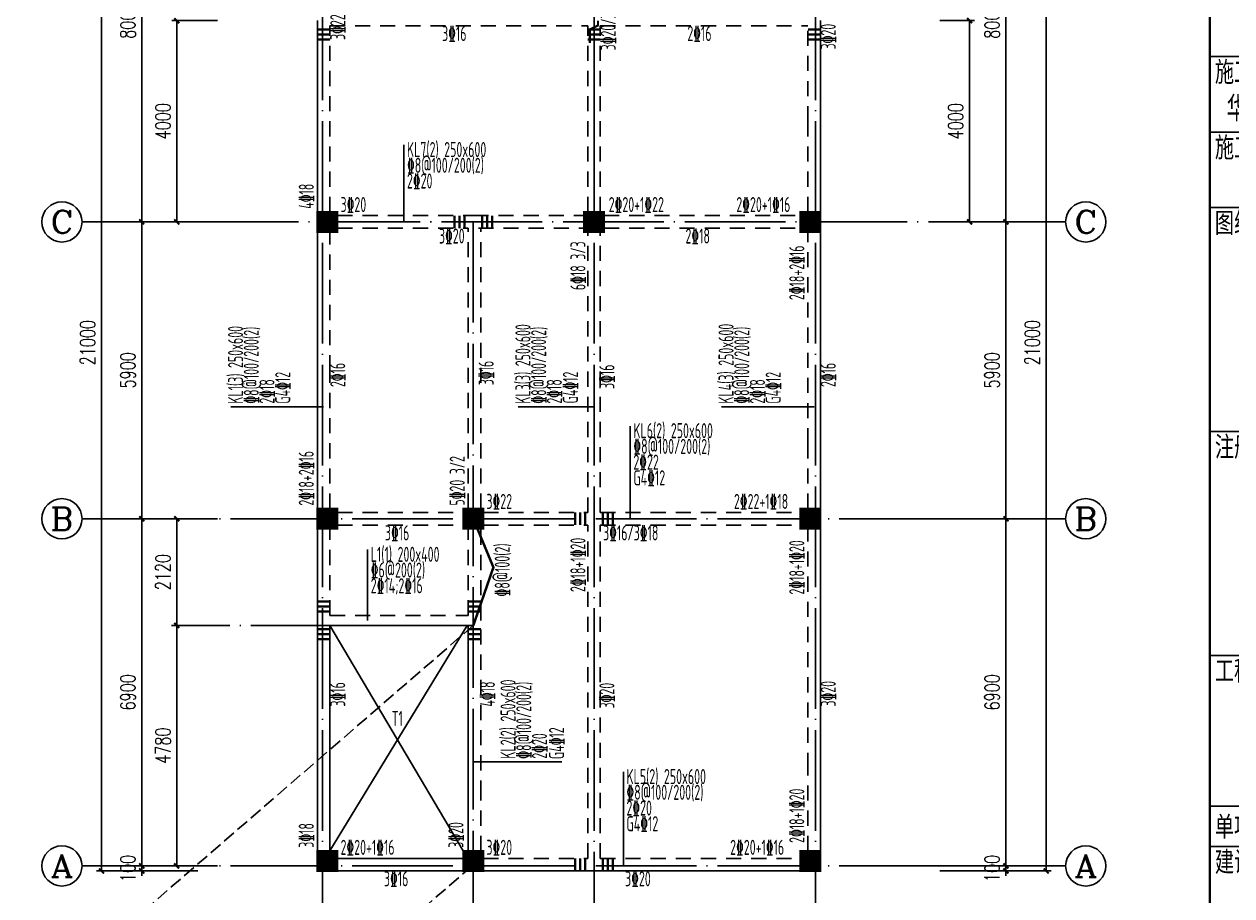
# Model space of a CAD drawing. Extents: x 5827 to 252697, y -546879 to 4066219.
# Drawn here: x 74395 to 98401, y -368671 to -351347 of the extents above; entities that cross this region are included whole.
import ezdxf
from ezdxf.enums import TextEntityAlignment as Align

# ---------------------------------------------------------------- set-up
doc = ezdxf.new("R2010")
doc.units = 0
doc.header["$MEASUREMENT"] = 0
for name, pattern in [('3', [500, 300, -200]), ('DASH', [0.35, 0.25, -0.1]), ('DOTE', [2.42, 2, -0.2, 0.02, -0.2])]:
    doc.linetypes.add(name, pattern=pattern)
for name, color, linetype in [('AXIS', 3, 'Continuous'), ('AXIS_TEXT', 7, 'Continuous'), ('DOTE', 1, 'DOTE'), ('FRAME', 3, 'Continuous'), ('PUB_TEXT', 7, 'Continuous'), ('S_BEAM', 4, 'Continuous'), ('S_BEAMDASH', 134, '3'), ('S_BEAMDIMLOCAL', 7, 'Continuous'), ('S_BEAMDIMLOCALVER', 7, 'Continuous'), ('S_BEAMDIMMASS', 2, 'Continuous'), ('S_BEAMDIMMASSVER', 2, 'Continuous'), ('S_CL', 2, 'Continuous'), ('S_SUBBEAMHOOP', 1, 'Continuous'), ('填充', 8, 'Continuous'), ('审核修改', 6, 'Continuous'), ('零厚板', 7, 'Continuous')]:
    doc.layers.add(name, color=color, linetype=linetype)
doc.styles.add('_HZTXT', font='TXT', dxfattribs={"width": 0.8, "bigfont": 'HZTXT'})
doc.styles.add('_TCH_AXIS', font='COMPLEX', dxfattribs={"bigfont": 'GBCBIG'})
doc.styles.add('_TCH_DIM_T3', font='SIMPLEX', dxfattribs={"width": 0.705882, "bigfont": 'GBCBIG'})
doc.styles.add('COMPLEX', font='COMPLEX')
doc.styles.add('FRAME', font='simhei.ttf', dxfattribs={"width": 0.7})
doc.styles.get("Standard").update_dxf_attribs({"font": 'tssdeng.shx', "width": 0.6, "bigfont": 'a.shx'})
doc.dimstyles.new('_TCH_ARCH&&100', dxfattribs={"dimtxt": 297.5, "dimasz": 100, "dimexe": 100, "dimexo": 0, "dimgap": 126.25, "dimtad": 1, "dimdec": 0, "dimzin": 0, "dimdsep": 46, "dimtxsty": '_TCH_DIM_T3', "dimblk": 'ARCHTICK', "dimcen": 0.09, "dimclrt": 7, "dimazin": 2, "dimtfac": 1, "dimtdec": 0, "dimtix": 1, "dimtmove": 2, "dimatfit": 3, "dimfxl": 0, "dimtolj": 1, "dimtzin": 0, "dimarcsym": 0})

# ---------------------------------------------------------------- blocks, each defined once
blk = doc.blocks.new('_ArchTick')
at = {"color": 0, "linetype": 'ByBlock', "const_width": 0.4}
blk.add_lwpolyline([(-0.5, -0.5), (0.5, 0.5)], dxfattribs=at)
blk = doc.blocks.new('*D331')
at = {"layer": 'AXIS', "color": 0, "lineweight": -2, "transparency": 16777216}
for p, q in [((93911, -368077), (93911, -367977)), ((92597, -368077), (94011, -368077)), ((92597, -368177), (94011, -368177)), ((93911, -368177), (93911, -368077)), ((93911, -368177), (93911, -368277))]:
    blk.add_line(p, q, dxfattribs=at)
at = {"layer": 'Defpoints', "color": 0, "transparency": 16777216}
for p in [(92597, -368077), (92597, -368177), (93911, -368077)]:
    blk.add_point(p, dxfattribs=at)
at = {"layer": 'AXIS', "color": 0, "lineweight": -2, "transparency": 16777216, "xscale": 100, "yscale": 100, "zscale": 100}
for p, rotation in [((93911, -368077), 270), ((93911, -368177), 90)]:
    blk.add_blockref('_ArchTick', p, dxfattribs=dict(at, rotation=rotation))
at = {"layer": 'AXIS', "color": 7, "transparency": 16777216, "insert": (93636, -368127), "char_height": 297.5, "attachment_point": 5, "rotation": 90, "style": '_TCH_DIM_T3'}
blk.add_mtext('\\A1;100', dxfattribs=at)
blk = doc.blocks.new('*D332')
at = {"layer": 'AXIS', "color": 0, "lineweight": -2, "transparency": 16777216}
for p, q in [((92597, -361177), (94011, -361177)), ((93911, -368077), (93911, -361177)), ((92597, -368077), (94011, -368077))]:
    blk.add_line(p, q, dxfattribs=at)
at = {"layer": 'Defpoints', "color": 0, "transparency": 16777216}
for p in [(92597, -361177), (93911, -361177), (92597, -368077)]:
    blk.add_point(p, dxfattribs=at)
at = {"layer": 'AXIS', "color": 0, "lineweight": -2, "transparency": 16777216, "xscale": 100, "yscale": 100, "zscale": 100}
for p, rotation in [((93911, -361177), 90), ((93911, -368077), 270)]:
    blk.add_blockref('_ArchTick', p, dxfattribs=dict(at, rotation=rotation))
at = {"layer": 'AXIS', "color": 7, "transparency": 16777216, "insert": (93636, -364627), "char_height": 297.5, "attachment_point": 5, "rotation": 90, "style": '_TCH_DIM_T3'}
blk.add_mtext('\\A1;6900', dxfattribs=at)
blk = doc.blocks.new('*D333')
at = {"layer": 'AXIS', "color": 0, "lineweight": -2, "transparency": 16777216}
for p, q in [((92597, -355277), (94011, -355277)), ((93911, -361177), (93911, -355277)), ((92597, -361177), (94011, -361177))]:
    blk.add_line(p, q, dxfattribs=at)
at = {"layer": 'Defpoints', "color": 0, "transparency": 16777216}
for p in [(92597, -355277), (93911, -355277), (92597, -361177)]:
    blk.add_point(p, dxfattribs=at)
at = {"layer": 'AXIS', "color": 0, "lineweight": -2, "transparency": 16777216, "xscale": 100, "yscale": 100, "zscale": 100}
for p, rotation in [((93911, -355277), 90), ((93911, -361177), 270)]:
    blk.add_blockref('_ArchTick', p, dxfattribs=dict(at, rotation=rotation))
at = {"layer": 'AXIS', "color": 7, "transparency": 16777216, "insert": (93636, -358227), "char_height": 297.5, "attachment_point": 5, "rotation": 90, "style": '_TCH_DIM_T3'}
blk.add_mtext('\\A1;5900', dxfattribs=at)
blk = doc.blocks.new('*D334')
at = {"layer": 'AXIS', "color": 0, "lineweight": -2, "transparency": 16777216}
for p, q in [((92597, -347277), (94011, -347277)), ((93911, -355277), (93911, -347277)), ((92597, -355277), (94011, -355277))]:
    blk.add_line(p, q, dxfattribs=at)
at = {"layer": 'Defpoints', "color": 0, "transparency": 16777216}
for p in [(92597, -347277), (93911, -347277), (92597, -355277)]:
    blk.add_point(p, dxfattribs=at)
at = {"layer": 'AXIS', "color": 0, "lineweight": -2, "transparency": 16777216, "xscale": 100, "yscale": 100, "zscale": 100}
for p, rotation in [((93911, -347277), 90), ((93911, -355277), 270)]:
    blk.add_blockref('_ArchTick', p, dxfattribs=dict(at, rotation=rotation))
at = {"layer": 'AXIS', "color": 7, "transparency": 16777216, "insert": (93636, -351277), "char_height": 297.5, "attachment_point": 5, "rotation": 90, "style": '_TCH_DIM_T3'}
blk.add_mtext('\\A1;8000', dxfattribs=at)
blk = doc.blocks.new('*D336')
at = {"layer": 'AXIS', "color": 0, "lineweight": -2, "transparency": 16777216}
for p, q in [((92597, -347177), (94811, -347177)), ((94711, -368177), (94711, -347177)), ((92597, -368177), (94811, -368177))]:
    blk.add_line(p, q, dxfattribs=at)
at = {"layer": 'Defpoints', "color": 0, "transparency": 16777216}
for p in [(92597, -347177), (94711, -347177), (92597, -368177)]:
    blk.add_point(p, dxfattribs=at)
at = {"layer": 'AXIS', "color": 0, "lineweight": -2, "transparency": 16777216, "xscale": 100, "yscale": 100, "zscale": 100}
for p, rotation in [((94711, -347177), 90), ((94711, -368177), 270)]:
    blk.add_blockref('_ArchTick', p, dxfattribs=dict(at, rotation=rotation))
at = {"layer": 'AXIS', "color": 7, "transparency": 16777216, "insert": (94436, -357677), "char_height": 297.5, "attachment_point": 5, "rotation": 90, "style": '_TCH_DIM_T3'}
blk.add_mtext('\\A1;21000', dxfattribs=at)
blk = doc.blocks.new('*D337')
at = {"layer": 'AXIS', "color": 0, "lineweight": -2, "transparency": 16777216}
for p, q in [((76732, -368077), (76732, -367977)), ((77849, -368077), (76632, -368077)), ((77849, -368177), (76632, -368177)), ((76732, -368177), (76732, -368077)), ((76732, -368177), (76732, -368277))]:
    blk.add_line(p, q, dxfattribs=at)
at = {"layer": 'Defpoints', "color": 0, "transparency": 16777216}
for p in [(76732, -368077), (77849, -368077), (77849, -368177)]:
    blk.add_point(p, dxfattribs=at)
at = {"layer": 'AXIS', "color": 0, "lineweight": -2, "transparency": 16777216, "xscale": 100, "yscale": 100, "zscale": 100}
for p, rotation in [((76732, -368077), 270), ((76732, -368177), 90)]:
    blk.add_blockref('_ArchTick', p, dxfattribs=dict(at, rotation=rotation))
at = {"layer": 'AXIS', "color": 7, "transparency": 16777216, "insert": (76457, -368127), "char_height": 297.5, "attachment_point": 5, "rotation": 90, "style": '_TCH_DIM_T3'}
blk.add_mtext('\\A1;100', dxfattribs=at)
blk = doc.blocks.new('*D338')
at = {"layer": 'AXIS', "color": 0, "lineweight": -2, "transparency": 16777216}
for p, q in [((77849, -361177), (76632, -361177)), ((76732, -368077), (76732, -361177)), ((77849, -368077), (76632, -368077))]:
    blk.add_line(p, q, dxfattribs=at)
at = {"layer": 'Defpoints', "color": 0, "transparency": 16777216}
for p in [(76732, -361177), (77849, -361177), (77849, -368077)]:
    blk.add_point(p, dxfattribs=at)
at = {"layer": 'AXIS', "color": 0, "lineweight": -2, "transparency": 16777216, "xscale": 100, "yscale": 100, "zscale": 100}
for p, rotation in [((76732, -361177), 90), ((76732, -368077), 270)]:
    blk.add_blockref('_ArchTick', p, dxfattribs=dict(at, rotation=rotation))
at = {"layer": 'AXIS', "color": 7, "transparency": 16777216, "insert": (76457, -364627), "char_height": 297.5, "attachment_point": 5, "rotation": 90, "style": '_TCH_DIM_T3'}
blk.add_mtext('\\A1;6900', dxfattribs=at)
blk = doc.blocks.new('*D339')
at = {"layer": 'AXIS', "color": 0, "lineweight": -2, "transparency": 16777216}
for p, q in [((77849, -355277), (76632, -355277)), ((76732, -361177), (76732, -355277)), ((77849, -361177), (76632, -361177))]:
    blk.add_line(p, q, dxfattribs=at)
at = {"layer": 'Defpoints', "color": 0, "transparency": 16777216}
for p in [(76732, -355277), (77849, -355277), (77849, -361177)]:
    blk.add_point(p, dxfattribs=at)
at = {"layer": 'AXIS', "color": 0, "lineweight": -2, "transparency": 16777216, "xscale": 100, "yscale": 100, "zscale": 100}
for p, rotation in [((76732, -355277), 90), ((76732, -361177), 270)]:
    blk.add_blockref('_ArchTick', p, dxfattribs=dict(at, rotation=rotation))
at = {"layer": 'AXIS', "color": 7, "transparency": 16777216, "insert": (76457, -358227), "char_height": 297.5, "attachment_point": 5, "rotation": 90, "style": '_TCH_DIM_T3'}
blk.add_mtext('\\A1;5900', dxfattribs=at)
blk = doc.blocks.new('*D340')
at = {"layer": 'AXIS', "color": 0, "lineweight": -2, "transparency": 16777216}
for p, q in [((77849, -347277), (76632, -347277)), ((76732, -355277), (76732, -347277)), ((77849, -355277), (76632, -355277))]:
    blk.add_line(p, q, dxfattribs=at)
at = {"layer": 'Defpoints', "color": 0, "transparency": 16777216}
for p in [(76732, -347277), (77849, -347277), (77849, -355277)]:
    blk.add_point(p, dxfattribs=at)
at = {"layer": 'AXIS', "color": 0, "lineweight": -2, "transparency": 16777216, "xscale": 100, "yscale": 100, "zscale": 100}
for p, rotation in [((76732, -347277), 90), ((76732, -355277), 270)]:
    blk.add_blockref('_ArchTick', p, dxfattribs=dict(at, rotation=rotation))
at = {"layer": 'AXIS', "color": 7, "transparency": 16777216, "insert": (76457, -351277), "char_height": 297.5, "attachment_point": 5, "rotation": 90, "style": '_TCH_DIM_T3'}
blk.add_mtext('\\A1;8000', dxfattribs=at)
blk = doc.blocks.new('*D342')
at = {"layer": 'AXIS', "color": 0, "lineweight": -2, "transparency": 16777216}
for p, q in [((77849, -347177), (75832, -347177)), ((75932, -368177), (75932, -347177)), ((77849, -368177), (75832, -368177))]:
    blk.add_line(p, q, dxfattribs=at)
at = {"layer": 'Defpoints', "color": 0, "transparency": 16777216}
for p in [(75932, -347177), (77849, -347177), (77849, -368177)]:
    blk.add_point(p, dxfattribs=at)
at = {"layer": 'AXIS', "color": 0, "lineweight": -2, "transparency": 16777216, "xscale": 100, "yscale": 100, "zscale": 100}
for p, rotation in [((75932, -347177), 90), ((75932, -368177), 270)]:
    blk.add_blockref('_ArchTick', p, dxfattribs=dict(at, rotation=rotation))
at = {"layer": 'AXIS', "color": 7, "transparency": 16777216, "insert": (75657, -357677), "char_height": 297.5, "attachment_point": 5, "rotation": 90, "style": '_TCH_DIM_T3'}
blk.add_mtext('\\A1;21000', dxfattribs=at)
blk = doc.blocks.new('_AXISO')
blk.add_circle((0, 0), 0.5)
at = {"layer": 'AXIS_TEXT', "style": 'COMPLEX', "width": 1.041667}
blk.add_attdef('A', text='', height=0.56, dxfattribs=at).set_placement((-0.25, -0.28), (0.25, -0.28), align=Align.FIT)
blk = doc.blocks.new('*D346')
at = {"layer": 'AXIS', "color": 0, "lineweight": -2, "transparency": 16777216}
for p, q in [((92597, -351277), (93288, -351277)), ((93188, -355277), (93188, -351277)), ((92597, -355277), (93288, -355277))]:
    blk.add_line(p, q, dxfattribs=at)
at = {"layer": 'Defpoints', "color": 0, "transparency": 16777216}
for p in [(92597, -351277), (93188, -351277), (92597, -355277)]:
    blk.add_point(p, dxfattribs=at)
at = {"layer": 'AXIS', "color": 0, "lineweight": -2, "transparency": 16777216, "xscale": 100, "yscale": 100, "zscale": 100}
for p, rotation in [((93188, -351277), 90), ((93188, -355277), 270)]:
    blk.add_blockref('_ArchTick', p, dxfattribs=dict(at, rotation=rotation))
at = {"layer": 'AXIS', "color": 7, "transparency": 16777216, "insert": (92913, -353277), "char_height": 297.5, "attachment_point": 5, "rotation": 90, "style": '_TCH_DIM_T3'}
blk.add_mtext('\\A1;4000', dxfattribs=at)
blk = doc.blocks.new('*D349')
at = {"layer": 'AXIS', "color": 0, "lineweight": -2, "transparency": 16777216}
for p, q in [((78238, -351277), (77328, -351277)), ((77428, -351277), (77428, -355277)), ((78238, -355277), (77328, -355277))]:
    blk.add_line(p, q, dxfattribs=at)
at = {"layer": 'Defpoints', "color": 0, "transparency": 16777216}
for p in [(78238, -351277), (77428, -355277), (78238, -355277)]:
    blk.add_point(p, dxfattribs=at)
at = {"layer": 'AXIS', "color": 0, "lineweight": -2, "transparency": 16777216, "xscale": 100, "yscale": 100, "zscale": 100}
for p, rotation in [((77428, -351277), 90), ((77428, -355277), 270)]:
    blk.add_blockref('_ArchTick', p, dxfattribs=dict(at, rotation=rotation))
at = {"layer": 'AXIS', "color": 7, "transparency": 16777216, "insert": (77153, -353277), "char_height": 297.5, "attachment_point": 5, "rotation": 90, "style": '_TCH_DIM_T3'}
blk.add_mtext('\\A1;4000', dxfattribs=at)
blk = doc.blocks.new('*D350')
at = {"layer": 'AXIS', "color": 0, "lineweight": -2, "transparency": 16777216}
for p, q in [((78238, -361177), (77328, -361177)), ((77428, -361177), (77428, -363297)), ((78238, -363297), (77328, -363297))]:
    blk.add_line(p, q, dxfattribs=at)
at = {"layer": 'Defpoints', "color": 0, "transparency": 16777216}
for p in [(78238, -361177), (77428, -363297), (78238, -363297)]:
    blk.add_point(p, dxfattribs=at)
at = {"layer": 'AXIS', "color": 0, "lineweight": -2, "transparency": 16777216, "xscale": 100, "yscale": 100, "zscale": 100}
for p, rotation in [((77428, -361177), 90), ((77428, -363297), 270)]:
    blk.add_blockref('_ArchTick', p, dxfattribs=dict(at, rotation=rotation))
at = {"layer": 'AXIS', "color": 7, "transparency": 16777216, "insert": (77153, -362237), "char_height": 297.5, "attachment_point": 5, "rotation": 90, "style": '_TCH_DIM_T3'}
blk.add_mtext('\\A1;2120', dxfattribs=at)
blk = doc.blocks.new('*D351')
at = {"layer": 'AXIS', "color": 0, "lineweight": -2, "transparency": 16777216}
for p, q in [((78237, -363297), (77327, -363297)), ((77427, -363297), (77427, -368077)), ((78237, -368077), (77327, -368077))]:
    blk.add_line(p, q, dxfattribs=at)
at = {"layer": 'Defpoints', "color": 0, "transparency": 16777216}
for p in [(78237, -363297), (77427, -368077), (78237, -368077)]:
    blk.add_point(p, dxfattribs=at)
at = {"layer": 'AXIS', "color": 0, "lineweight": -2, "transparency": 16777216, "xscale": 100, "yscale": 100, "zscale": 100}
for p, rotation in [((77427, -363297), 90), ((77427, -368077), 270)]:
    blk.add_blockref('_ArchTick', p, dxfattribs=dict(at, rotation=rotation))
at = {"layer": 'AXIS', "color": 7, "transparency": 16777216, "insert": (77153, -365687), "char_height": 297.5, "attachment_point": 5, "rotation": 90, "style": '_TCH_DIM_T3'}
blk.add_mtext('\\A1;4780', dxfattribs=at)
blk = doc.blocks.new('A$C2F0C53E4')
at = {"layer": 'FRAME'}
for p, q in [((58410, 30910), (51410, 30910)), ((58410, 29410), (51410, 29410)), ((58410, 27910), (51410, 27910)), ((58410, 23460), (51410, 23460)), ((58410, 19010), (51410, 19010)), ((58410, 16010), (51410, 16010)), ((58410, 15210), (51410, 15210))]:
    blk.add_line(p, q, dxfattribs=at)
blk.add_lwpolyline([(51410, 41010, 50, 50, 0), (51410, 1010, 50, 50, 0)], format="xyseb", dxfattribs=at)
at = {"layer": 'FRAME', "char_height": 400, "attachment_point": 1, "style": 'FRAME'}
for s, insert, width in [('施工图审查批准单位', (51510, 30810), 5412.54), ('施工图审查批准书证号', (51510, 29310), 6008.14), ('图纸专用章', (51510, 27810), 2928.14), ('注册师执业章', (51510, 23360), 3554.58), ('工程名称', (51510, 18910), 2368.14), ('单项工程', (51510, 15810), 2349.15), ('建设单位', (51510, 15110), 2375.25)]:
    blk.add_mtext(s, dxfattribs=dict(at, insert=insert, width=width))
at = {"layer": 'PUB_TEXT', "style": '_HZTXT', "width": 0.8}
blk.add_text('华侨大学建筑工程施工图审查事务所', height=500, dxfattribs=at).set_placement((51744, 29621))

msp = doc.modelspace()

# ---------------------------------------------------------------- hatches: boundary and pattern name
at = {"layer": 'S_CL'}
h = msp.add_hatch(dxfattribs=at)
h.set_pattern_fill('ANSI31', color=256)
h.set_pattern_definition([(45, (23764, 13915.50017), (-0.08838834765, 0.08838834765), [])])
h.paths.add_polyline_path([(80623.224, -355477.205), (80623.224, -355077.205), (80223.224, -355077.205), (80223.224, -355477.205)])
h = msp.add_hatch(dxfattribs=at)
h.set_pattern_fill('ANSI31', color=256)
h.set_pattern_definition([(45, (29064, 13915.50017), (-0.08838834765, 0.08838834765), [])])
h.paths.add_polyline_path([(85923.224, -355477.205), (85923.224, -355077.205), (85523.224, -355077.205), (85523.224, -355477.205)])
h = msp.add_hatch(dxfattribs=at)
h.set_pattern_fill('ANSI31', color=256)
h.set_pattern_definition([(45, (33364, 13915.50017), (-0.08838834765, 0.08838834765), [])])
h.paths.add_polyline_path([(90223.224, -355477.205), (90223.224, -355077.205), (89823.224, -355077.205), (89823.224, -355477.205)])
h = msp.add_hatch(dxfattribs=at)
h.set_pattern_fill('ANSI31', color=256)
h.set_pattern_definition([(45, (23764, 8015.50017), (-0.08838834765, 0.08838834765), [])])
h.paths.add_polyline_path([(80623.224, -361377.205), (80623.224, -360977.205), (80223.224, -360977.205), (80223.224, -361377.205)])
h = msp.add_hatch(dxfattribs=at)
h.set_pattern_fill('ANSI31', color=256)
h.set_pattern_definition([(45, (26664, 8015.50017), (-0.08838834765, 0.08838834765), [])])
h.paths.add_polyline_path([(83523.224, -361377.205), (83523.224, -360977.205), (83123.224, -360977.205), (83123.224, -361377.205)])
h = msp.add_hatch(dxfattribs=at)
h.set_pattern_fill('ANSI31', color=256)
h.set_pattern_definition([(45, (33364, 8015.50017), (-0.08838834765, 0.08838834765), [])])
h.paths.add_polyline_path([(90223.224, -361377.205), (90223.224, -360977.205), (89823.224, -360977.205), (89823.224, -361377.205)])
h = msp.add_hatch(dxfattribs=at)
h.set_pattern_fill('ANSI31', color=256)
h.set_pattern_definition([(45, (23764, 1215.50017), (-0.08838834765, 0.08838834765), [])])
h.paths.add_polyline_path([(80623.224, -368177.205), (80623.224, -367777.205), (80223.224, -367777.205), (80223.224, -368177.205)])
h = msp.add_hatch(dxfattribs=at)
h.set_pattern_fill('ANSI31', color=256)
h.set_pattern_definition([(45, (26664, 1215.50017), (-0.08838834765, 0.08838834765), [])])
h.paths.add_polyline_path([(83523.224, -368177.205), (83523.224, -367777.205), (83123.224, -367777.205), (83123.224, -368177.205)])
h = msp.add_hatch(dxfattribs=at)
h.set_pattern_fill('ANSI31', color=256)
h.set_pattern_definition([(45, (33364, 1215.50017), (-0.08838834765, 0.08838834765), [])])
h.paths.add_polyline_path([(90223.224, -368177.205), (90223.224, -367777.205), (89823.224, -367777.205), (89823.224, -368177.205)])

# ---------------------------------------------------------------- linework, layer by layer
at = {"layer": 'AXIS'}
for p, q in [((77848.965, -355277.204), (75545.758, -355277.204)), ((92597.482, -355277.204), (95097.689, -355277.204)), ((77848.965, -361177.204), (75545.758, -361177.204)), ((92597.482, -361177.204), (95097.689, -361177.204)), ((77848.965, -368077.204), (75545.758, -368077.204)), ((92597.482, -368077.204), (95097.689, -368077.204))]:
    msp.add_line(p, q, dxfattribs=at)
at = {"layer": 'DOTE', "linetype": 'DOTE', "ltscale": 1000}
for p, q in [((80323.224, -346016.12), (80323.224, -368860.788)), ((85723.224, -346016.12), (85723.224, -368860.788)), ((90123.224, -346016.12), (90123.224, -368860.788)), ((77848.965, -355277.204), (92597.482, -355277.204)), ((83323.224, -355277.204), (83323.224, -368964.5)), ((92597.482, -361177.204), (77848.965, -361177.204)), ((83323.224, -363297.205), (77848.965, -363297.205)), ((92597.482, -368077.204), (77848.965, -368077.204))]:
    msp.add_line(p, q, dxfattribs=at)
at = {"layer": 'DOTE', "linetype": 'DOTE'}
msp.add_line((85723.224, -346016.12), (85723.224, -355277.204), dxfattribs=at)
at = {"layer": 'DOTE', "color": 253, "linetype": 'DASH', "ltscale": 1000}
for p, q in [((83323.224, -363297.205), (74395, -371029.5)), ((83298.224, -368077.204), (74395, -375809.499))]:
    msp.add_line(p, q, dxfattribs=at)
at = {"layer": 'S_BEAM'}
for p, q in [((80223.224, -355077.205), (80223.224, -351277.204)), ((90223.224, -353277.204), (90223.224, -351277.204)), ((90223.224, -355077.205), (90223.224, -353277.204)), ((80223.224, -358227.205), (80223.224, -355477.205)), ((90223.224, -359677.205), (90223.224, -355477.205)), ((80223.224, -360977.205), (80223.224, -358227.205)), ((90223.224, -360977.205), (90223.224, -359677.205)), ((80223.224, -363197.205), (80223.224, -361377.205)), ((90223.224, -363127.205), (90223.224, -361377.205)), ((80223.224, -366677.205), (80223.224, -363197.205)), ((90223.224, -366127.205), (90223.224, -363127.205)), ((80473.224, -363297.205), (83198.224, -363297.205)), ((80473.224, -367777.205), (80473.224, -363297.205)), ((83223.224, -367777.205), (83223.224, -363297.205)), ((90223.224, -367777.205), (90223.224, -366127.205)), ((80223.224, -367777.205), (80223.224, -366677.205)), ((80623.224, -367927.205), (83123.224, -367927.205)), ((80623.224, -368177.205), (83123.224, -368177.205)), ((83523.224, -368177.205), (85723.224, -368177.205)), ((85723.224, -368177.205), (89823.224, -368177.205))]:
    msp.add_line(p, q, dxfattribs=at)
at = {"layer": 'S_BEAMDASH'}
for p, q in [((80473.224, -355077.205), (80473.224, -351377.204)), ((80473.224, -351377.204), (85598.224, -351377.204)), ((85598.224, -355077.205), (85598.224, -351377.204)), ((85848.224, -355077.205), (85848.224, -351377.204)), ((85848.224, -351377.204), (89973.224, -351377.204)), ((89973.224, -353277.204), (89973.224, -351377.204)), ((89973.224, -355077.205), (89973.224, -353277.204)), ((80623.224, -355152.205), (83323.224, -355152.205)), ((83323.224, -355152.205), (85523.224, -355152.205)), ((85923.224, -355152.205), (89823.224, -355152.205)), ((80473.224, -358227.205), (80473.224, -355477.205)), ((80623.224, -355402.205), (83223.224, -355402.205)), ((83223.224, -360977.205), (83223.224, -355402.205)), ((83423.224, -355402.205), (85523.224, -355402.205)), ((83473.224, -360977.205), (83473.224, -355402.205)), ((85598.224, -361052.205), (85598.224, -355477.205)), ((85848.224, -361052.205), (85848.224, -355477.205)), ((85923.224, -355402.205), (89823.224, -355402.205)), ((89973.224, -359677.205), (89973.224, -355477.205)), ((80473.224, -360977.205), (80473.224, -358227.205)), ((89973.224, -360977.205), (89973.224, -359677.205)), ((80623.224, -361052.205), (83123.224, -361052.205)), ((83523.224, -361052.205), (85598.224, -361052.205)), ((85848.224, -361052.205), (89823.224, -361052.205)), ((80473.224, -363097.205), (80473.224, -361377.205)), ((80623.224, -361302.205), (83123.224, -361302.205)), ((83223.224, -363097.205), (83223.224, -361377.205)), ((83473.224, -363197.205), (83473.224, -361377.205)), ((83523.224, -361302.205), (85598.224, -361302.205)), ((85598.224, -367927.205), (85598.224, -361302.205)), ((85848.224, -367927.205), (85848.224, -361302.205)), ((85848.224, -361302.205), (89823.224, -361302.205)), ((89973.224, -363127.205), (89973.224, -361377.205)), ((80473.224, -363097.205), (83223.224, -363097.205)), ((83473.224, -366677.205), (83473.224, -363197.205)), ((89973.224, -366127.205), (89973.224, -363127.205)), ((89973.224, -367777.205), (89973.224, -366127.205)), ((83473.224, -367777.205), (83473.224, -366677.205)), ((83523.224, -367927.205), (85598.224, -367927.205)), ((85848.224, -367927.205), (89823.224, -367927.205))]:
    msp.add_line(p, q, dxfattribs=at)
at = {"layer": 'S_BEAMDIMMASS'}
for p, q in [((81943.224, -355277.205), (81943.224, -353745.955)), ((86443.724, -361177.205), (86443.724, -359333.455)), ((81223.224, -363197.205), (81223.224, -361790.955)), ((86306.224, -368052.205), (86306.224, -366208.455))]:
    msp.add_line(p, q, dxfattribs=at)
at = {"layer": 'S_BEAMDIMMASSVER'}
for p, q in [((80348.224, -358951.205), (78504.474, -358951.205)), ((85723.224, -358951.205), (84216.974, -358951.205)), ((90098.224, -358951.205), (88254.474, -358951.205)), ((83323.224, -366007.205), (85085, -366007.205))]:
    msp.add_line(p, q, dxfattribs=at)
at = {"layer": 'S_CL', "const_width": 35}
for points in [[(80623.224, -355477.205), (80623.224, -355077.205), (80223.224, -355077.205), (80223.224, -355477.205)], [(85923.224, -355477.205), (85923.224, -355077.205), (85523.224, -355077.205), (85523.224, -355477.205)], [(90223.224, -355477.205), (90223.224, -355077.205), (89823.224, -355077.205), (89823.224, -355477.205)], [(80623.224, -361377.205), (80623.224, -360977.205), (80223.224, -360977.205), (80223.224, -361377.205)], [(83523.224, -361377.205), (83523.224, -360977.205), (83123.224, -360977.205), (83123.224, -361377.205)], [(90223.224, -361377.205), (90223.224, -360977.205), (89823.224, -360977.205), (89823.224, -361377.205)], [(80623.224, -368177.205), (80623.224, -367777.205), (80223.224, -367777.205), (80223.224, -368177.205)], [(83523.224, -368177.205), (83523.224, -367777.205), (83123.224, -367777.205), (83123.224, -368177.205)], [(90223.224, -368177.205), (90223.224, -367777.205), (89823.224, -367777.205), (89823.224, -368177.205)]]:
    msp.add_lwpolyline(points, close=True, dxfattribs=at)
at = {"layer": 'S_SUBBEAMHOOP', "const_width": 44.9}
for points in [[(80223.224, -351452.205), (80473.224, -351452.205)], [(85598.224, -351452.205), (85848.224, -351452.205)], [(89973.224, -351452.205), (90223.224, -351452.205)], [(80223.224, -351552.205), (80473.224, -351552.205)], [(80223.224, -351652.205), (80473.224, -351652.205)], [(85598.224, -351552.205), (85848.224, -351552.205)], [(85598.224, -351652.205), (85848.224, -351652.205)], [(89973.224, -351552.205), (90223.224, -351552.205)], [(89973.224, -351652.205), (90223.224, -351652.205)], [(82948.224, -355152.205), (82948.224, -355402.205)], [(83048.224, -355152.205), (83048.224, -355402.205)], [(83148.224, -355152.205), (83148.224, -355402.205)], [(83498.224, -355152.205), (83498.224, -355402.205)], [(83598.224, -355152.205), (83598.224, -355402.205)], [(83698.224, -355152.205), (83698.224, -355402.205)], [(85348.224, -361052.205), (85348.224, -361302.205)], [(85448.224, -361052.205), (85448.224, -361302.205)], [(85548.224, -361052.205), (85548.224, -361302.205)], [(85898.224, -361052.205), (85898.224, -361302.205)], [(85998.224, -361052.205), (85998.224, -361302.205)], [(86098.224, -361052.205), (86098.224, -361302.205)], [(80223.224, -362822.205), (80473.224, -362822.205)], [(80223.224, -362922.205), (80473.224, -362922.205)], [(83223.224, -362822.205), (83473.224, -362822.205)], [(83223.224, -362922.205), (83473.224, -362922.205)], [(80223.224, -363022.205), (80473.224, -363022.205)], [(83223.224, -363022.205), (83473.224, -363022.205)], [(80223.224, -363372.205), (80473.224, -363372.205)], [(80223.224, -363472.205), (80473.224, -363472.205)], [(83223.224, -363372.205), (83473.224, -363372.205)], [(83223.224, -363472.205), (83473.224, -363472.205)], [(80223.224, -363572.205), (80473.224, -363572.205)], [(83223.224, -363572.205), (83473.224, -363572.205)], [(85348.224, -367927.205), (85348.224, -368177.205)], [(85448.224, -367927.205), (85448.224, -368177.205)], [(85548.224, -367927.205), (85548.224, -368177.205)], [(85898.224, -367927.205), (85898.224, -368177.205)], [(85998.224, -367927.205), (85998.224, -368177.205)], [(86098.224, -367927.205), (86098.224, -368177.205)]]:
    msp.add_lwpolyline(points, dxfattribs=at)
at = {"layer": 'S_SUBBEAMHOOP', "color": 4, "const_width": 44.9}
msp.add_lwpolyline([(85640.5, -351718.908), (85640.5, -351452.203), (85802, -351372.908), (85802, -351277.204)], dxfattribs=at)
at = {"layer": '审核修改', "ltscale": 1000, "const_width": 50}
msp.add_lwpolyline([(83323.224, -361177.204), (83722.5, -362142), (83323.224, -363297.205)], dxfattribs=at)
at = {"layer": '零厚板'}
for p, q in [((80473.224, -363297.205), (83123.224, -367777.205)), ((83198.224, -363297.205), (80473.224, -367777.205))]:
    msp.add_line(p, q, dxfattribs=at)

# ---------------------------------------------------------------- block references
at = {"layer": 'AXIS'}
ref = msp.add_blockref('_AXISO', (75145.758, -355277.204), dxfattribs=dict(at, xscale=800, yscale=800, zscale=800))
ref.add_attrib('A', 'C', dxfattribs={"layer": 'AXIS_TEXT', "height": 452.548, "style": '_TCH_AXIS', "width": 1.4}).set_placement((74919.484, -355503.478), (75372.032, -355503.478), align=Align.FIT)
ref = msp.add_blockref('_AXISO', (95497.689, -355277.204), dxfattribs=dict(at, xscale=800, yscale=800, zscale=800))
ref.add_attrib('A', 'C', dxfattribs={"layer": 'AXIS_TEXT', "height": 452.548, "style": '_TCH_AXIS', "width": 1.4}).set_placement((95271.415, -355503.478), (95723.963, -355503.478), align=Align.FIT)
ref = msp.add_blockref('_AXISO', (75145.758, -361177.204), dxfattribs=dict(at, xscale=800, yscale=800, zscale=800))
ref.add_attrib('A', 'B', dxfattribs={"layer": 'AXIS_TEXT', "height": 452.548, "style": '_TCH_AXIS', "width": 1.235294}).set_placement((74919.484, -361403.478), (75372.032, -361403.478), align=Align.FIT)
ref = msp.add_blockref('_AXISO', (95497.689, -361177.204), dxfattribs=dict(at, xscale=800, yscale=800, zscale=800))
ref.add_attrib('A', 'B', dxfattribs={"layer": 'AXIS_TEXT', "height": 452.548, "style": '_TCH_AXIS', "width": 1.235294}).set_placement((95271.415, -361403.478), (95723.963, -361403.478), align=Align.FIT)
ref = msp.add_blockref('_AXISO', (75145.758, -368077.204), dxfattribs=dict(at, xscale=800, yscale=800, zscale=800))
ref.add_attrib('A', 'A', dxfattribs={"layer": 'AXIS_TEXT', "height": 452.548, "style": '_TCH_AXIS', "width": 1.166667}).set_placement((74919.484, -368303.478), (75372.032, -368303.478), align=Align.FIT)
ref = msp.add_blockref('_AXISO', (95497.689, -368077.204), dxfattribs=dict(at, xscale=800, yscale=800, zscale=800))
ref.add_attrib('A', 'A', dxfattribs={"layer": 'AXIS_TEXT', "height": 452.548, "style": '_TCH_AXIS', "width": 1.166667}).set_placement((95271.415, -368303.478), (95723.963, -368303.478), align=Align.FIT)
at = {"layer": '填充'}
msp.add_blockref('A$C2F0C53E4', (46554, -382902), dxfattribs=at)

# ---------------------------------------------------------------- texts
at = {"layer": 'S_BEAMDIMLOCAL', "width": 0.6}
for s, p in [('3%%13216', (82703.224, -351682.204)), ('2%%13216', (87578.224, -351682.204)), ('3%%13220', (80684.474, -355082.205)), ('2%%13220+1%%13222', (86014.974, -355082.205)), ('2%%13220+1%%13216', (88551.474, -355082.205)), ('3%%13220', (82640.224, -355707.205)), ('2%%13218', (87540.724, -355707.205)), ('3%%13222', (83584.474, -360982.205)), ('2%%13222+1%%13218', (88503.974, -360982.205)), ('3%%13216', (81565.724, -361607.205)), ('2%%13220+1%%13216', (80684.474, -367857.205)), ('3%%13220', (83584.474, -367857.205)), ('2%%13220+1%%13216', (88428.974, -367857.205)), ('3%%13216', (81546.224, -368482.205)), ('3%%13220', (86340.724, -368482.205))]:
    msp.add_text(s, height=300, dxfattribs=at).set_placement(p)
at = {"layer": 'S_BEAMDIMLOCAL', "color": 6, "width": 0.6}
for s, p in [('KL7(2) 250x600', (82004.474, -353988.455)), ('3%%13216/3%%13218', (85903.224, -361607.205))]:
    msp.add_text(s, height=300, dxfattribs=at).set_placement(p)
at = {"layer": 'S_BEAMDIMLOCALVER', "color": 6, "width": 0.6}
for s, p in [('3%%13220/3%%13222 ', (86153.224, -351868.704)), ('5%%13220 3/2', (83153.224, -360915.955)), ('4%%13218', (83753.224, -364909.705)), ('3%%13220', (83128.224, -367715.955))]:
    msp.add_text(s, height=300, rotation=90, dxfattribs=at).set_placement(p)
at = {"layer": 'S_BEAMDIMLOCALVER', "width": 0.6}
for s, p in [('3%%13222', (80778.224, -351659.704)), ('3%%13220', (90528.224, -351849.704)), ('4%%13218', (80153.224, -355015.955)), ('6%%13218 3/3', (85553.224, -356632.955)), ('2%%13218+2%%13216', (89903.224, -356831.455)), ('2%%13216', (80778.224, -358559.705)), ('3%%13216', (83728.224, -358522.205)), ('3%%13216', (86128.224, -358597.205)), ('2%%13216', (90528.224, -358559.705)), ('2%%13218+2%%13216', (80153.224, -360915.955)), ('2%%13218+1%%13220', (85553.224, -362633.955)), ('2%%13218+1%%13220', (89903.224, -362682.954)), ('3%%13220', (90528.224, -364909.705)), ('3%%13216', (80778.224, -364909.705)), ('3%%13220', (86128.224, -364947.205)), ('2%%13218+1%%13220', (89903.224, -367619.454)), ('3%%13218', (80153.224, -367715.955))]:
    msp.add_text(s, height=300, rotation=90, dxfattribs=at).set_placement(p)
at = {"layer": 'S_BEAMDIMMASS', "width": 0.6}
for s, p in [('%%1328@100/200(2)', (82004.474, -354300.955)), ('2%%13220', (82004.474, -354613.455)), ('KL6(2) 250x600', (86504.974, -359575.955)), ('%%1328@100/200(2)', (86504.974, -359888.455)), ('2%%13222', (86504.974, -360200.955)), ('G4%%13212', (86504.974, -360513.455)), ('L1(1) 200x400', (81284.474, -362033.455)), ('%%1326@200(2)', (81284.474, -362345.955)), ('2%%13214;2%%13216', (81284.474, -362658.455)), ('T1', (81701.274, -365295.507)), ('KL5(2) 250x600', (86367.474, -366450.955)), ('%%1328@100/200(2)', (86367.474, -366763.455)), ('2%%13220', (86367.474, -367075.955)), ('G4%%13212', (86367.474, -367388.455))]:
    msp.add_text(s, height=300, dxfattribs=at).set_placement(p)
at = {"layer": 'S_BEAMDIMMASSVER', "width": 0.6}
for s, p in [('KL1(3) 250x600', (78746.974, -358889.955)), ('%%1328@100/200(2)', (79059.474, -358889.955)), ('KL3(3) 250x600', (84459.474, -358889.955)), ('%%1328@100/200(2)', (84771.974, -358889.955)), ('KL4(3) 250x600', (88496.974, -358889.955)), ('%%1328@100/200(2)', (88809.474, -358889.955)), ('G4%%13212', (79684.474, -358889.955)), ('G4%%13212', (85403.724, -358885)), ('G4%%13212', (89434.474, -358889.955)), ('2%%13218', (79371.974, -358889.955)), ('2%%13218', (85084.474, -358889.955)), ('2%%13218', (89121.974, -358889.955)), ('%%1328@100(2)', (84048.474, -362721.455)), ('KL2(2) 250x600', (84163.474, -365945.955)), ('%%1328@100/200(2)', (84475.974, -365945.955)), ('G4%%13212', (85128.224, -365954.705)), ('2%%13220', (84788.474, -365945.955))]:
    msp.add_text(s, height=300, rotation=90, dxfattribs=at).set_placement(p)

# ---------------------------------------------------------------- dimensions: what is measured, and where the dimension line sits
at = {"layer": 'AXIS'}
for p1, p2, distance, picture, middle in [((77848.965, -368177.204), (77848.965, -347177.204), 1917, '*D342', (75656.965, -357677.204)), ((92597.482, -368177.204), (92597.482, -347177.204), -2114, '*D336', (94436.482, -357677.204)), ((77848.965, -355277.204), (77848.965, -347277.204), 1117, '*D340', (76456.965, -351277.204)), ((92597.482, -355277.204), (92597.482, -347277.204), -1314, '*D334', (93636.482, -351277.204)), ((77848.965, -361177.204), (77848.965, -355277.204), 1117, '*D339', (76456.965, -358227.204)), ((92597.482, -361177.204), (92597.482, -355277.204), -1314, '*D333', (93636.482, -358227.204)), ((77848.965, -368077.204), (77848.965, -361177.204), 1117, '*D338', (76456.965, -364627.204)), ((92597.482, -368077.204), (92597.482, -361177.204), -1314, '*D332', (93636.482, -364627.204)), ((77848.965, -368177.204), (77848.965, -368077.204), 1117, '*D337', (76456.965, -368127.204)), ((92597.482, -368177.204), (92597.482, -368077.204), -1314, '*D331', (93636.482, -368127.204))]:
    dim = msp.add_aligned_dim(p1=p1, p2=p2, distance=distance, dimstyle='_TCH_ARCH&&100', dxfattribs=at)
    dim.commit()
    dim.dimension.update_dxf_attribs({"geometry": picture, "text_midpoint": middle})
for base, p1, p2, picture, middle in [((77427.5, -355277.204), (78237.5, -351277.204), (78237.5, -355277.204), '*D349', (77152.5, -353277.204)), ((93187.5, -351277.204), (92597.482, -355277.204), (92597.482, -351277.204), '*D346', (92912.5, -353277.204)), ((77427.5, -363297.205), (78237.5, -361177.204), (78237.5, -363297.205), '*D350', (77152.5, -362237.205)), ((77427.5, -368077.204), (78237.5, -363297.205), (78237.5, -368077.204), '*D351', (77152.5, -365687.205))]:
    dim = msp.add_linear_dim(base=base, p1=p1, p2=p2, angle=90, dimstyle='_TCH_ARCH&&100', dxfattribs=at)
    dim.commit()
    dim.dimension.update_dxf_attribs({"geometry": picture, "text_midpoint": middle})

doc.saveas('drawing.dxf')
